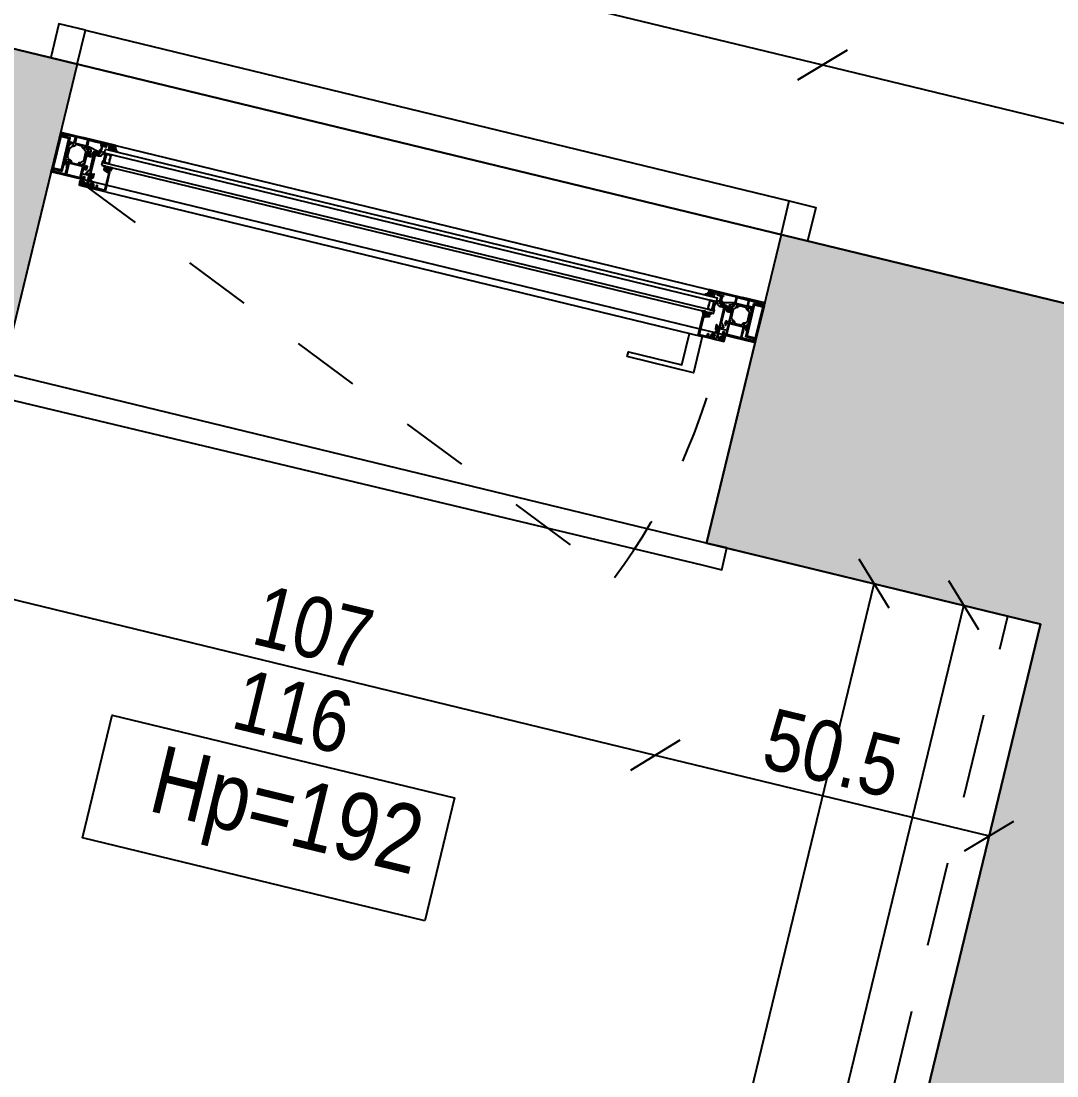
# Model space of a CAD drawing. Header units: metres. Extents: x 493 to 630, y -132 to -15.
# Drawn here: x 550.41 to 551.94, y -25.917 to -24.36 of the extents above; entities that cross this region are included whole.
import ezdxf

# ---------------------------------------------------------------- set-up
doc = ezdxf.new("R2010")
doc.units = ezdxf.units.M
doc.header["$MEASUREMENT"] = 0
doc.header["$PDMODE"] = 3
doc.linetypes.add('HIDDEN', pattern=[0.375, 0.25, -0.125])
doc.linetypes.add('HIDDEN2', pattern=[0.1875, 0.125, -0.0625])
for name, color, linetype in [('a_caramida', 2, 'Continuous'), ('a_cote_50', 9, 'Continuous'), ('a_gipscarton', 41, 'Continuous'), ('a_grinzi', 253, 'HIDDEN'), ('a_pereti_hasuri', 253, 'Continuous'), ('a_punctat', 40, 'HIDDEN2'), ('a_sticla', 4, 'Continuous'), ('a_tamplarie_ferestre', 6, 'Continuous'), ('a_text', 7, 'Continuous'), ('a_vederi', 74, 'Continuous'), ('a_vederi subtiri', 124, 'Continuous')]:
    doc.layers.add(name, color=color, linetype=linetype)
doc.layers.add('a_suprafete', color=7, linetype='Continuous', plot=False)
doc.styles.get("Standard").update_dxf_attribs({"font": 'ARIALN.TTF'})
doc.dimstyles.new('50 cote', dxfattribs={"dimtxt": 0.09, "dimasz": 0.06, "dimexe": 0, "dimexo": 0, "dimgap": 0.018, "dimtad": 1, "dimdec": 1, "dimlfac": 100, "dimrnd": 0.5, "dimdsep": 46, "dimtxsty": 'Standard', "dimblk": 'OBLIQUE', "dimcen": 0.00045, "dimclrd": 256, "dimclrt": 4, "dimadec": 1, "dimazin": 0, "dimtfac": 1, "dimtdec": 1, "dimtix": 1, "dimtofl": 0, "dimtmove": 0, "dimatfit": 3, "dimldrblk": 'OBLIQUE', "dimfxl": 0, "dimtolj": 1, "dimtzin": 0, "dimarcsym": 0})

# ---------------------------------------------------------------- blocks, each defined once
blk = doc.blocks.new('_Oblique')
at = {"color": 0, "linetype": 'ByBlock', "lineweight": -2}
blk.add_line((-0.5, -0.5), (0.5, 0.5), dxfattribs=at)
blk = doc.blocks.new('*D659')
at = {"layer": 'a_cote_50', "lineweight": -2, "ltscale": 0.3}
blk.add_line((550.5184, -30.5193), (551.802, -25.2226), dxfattribs=at)
at = {"layer": 'Defpoints', "color": 0, "ltscale": 0.3}
for p in [(551.4093, -25.1274), (551.802, -25.2226), (550.1256, -30.4241)]:
    blk.add_point(p, dxfattribs=at)
at = {"layer": 'a_cote_50', "lineweight": -2, "ltscale": 0.3, "xscale": 0.06, "yscale": 0.06, "zscale": 0.06}
for p, rotation in [((551.802, -25.2226), 76.37706990622947), ((550.5184, -30.5193), 256.3770699062295)]:
    blk.add_blockref('_Oblique', p, dxfattribs=dict(at, rotation=rotation))
at = {"layer": 'a_cote_50', "color": 4, "ltscale": 0.3, "insert": (551.0982, -27.8559), "char_height": 0.09, "attachment_point": 5, "rotation": 76.3771}
blk.add_mtext('\\A1;545', dxfattribs=at)
blk = doc.blocks.new('*D660')
at = {"layer": 'a_cote_50', "lineweight": -2, "ltscale": 0.3}
blk.add_line((549.7405, -33.1501), (551.6695, -25.1905), dxfattribs=at)
at = {"layer": 'Defpoints', "color": 0, "ltscale": 0.3}
for p in [(548.8102, -24.4975), (551.6695, -25.1905), (546.8812, -32.4571)]:
    blk.add_point(p, dxfattribs=at)
at = {"layer": 'a_cote_50', "lineweight": -2, "ltscale": 0.3, "xscale": 0.06, "yscale": 0.06, "zscale": 0.06}
for p, rotation in [((551.6695, -25.1905), 76.37706990623376), ((549.7405, -33.1501), 256.3770699062338)]:
    blk.add_blockref('_Oblique', p, dxfattribs=dict(at, rotation=rotation))
at = {"layer": 'a_cote_50', "color": 4, "ltscale": 0.3, "insert": (550.6429, -29.1552), "char_height": 0.09, "attachment_point": 5, "rotation": 76.3771}
blk.add_mtext('\\A1;819', dxfattribs=at)
blk = doc.blocks.new('*D899')
at = {"layer": 'a_cote_50', "lineweight": -2, "ltscale": 0.3}
blk.add_line((551.3767, -30.9036), (552.7113, -25.3968), dxfattribs=at)
at = {"layer": 'Defpoints', "color": 0, "ltscale": 0.3}
for p in [(552.513, -25.3487), (552.7113, -25.3968), (551.1784, -30.8556)]:
    blk.add_point(p, dxfattribs=at)
at = {"layer": 'a_cote_50', "lineweight": -2, "ltscale": 0.3, "xscale": 0.06, "yscale": 0.06, "zscale": 0.06}
for p, rotation in [((552.7113, -25.3968), 76.377069906231), ((551.3767, -30.9036), 256.377069906231)]:
    blk.add_blockref('_Oblique', p, dxfattribs=dict(at, rotation=rotation))
at = {"layer": 'a_cote_50', "color": 4, "ltscale": 0.3, "insert": (551.9819, -28.1351), "char_height": 0.09, "attachment_point": 5, "rotation": 76.3771}
blk.add_mtext('\\A1;566.5', dxfattribs=at)
blk = doc.blocks.new('*D937')
at = {"layer": 'a_cote_50', "lineweight": -2, "ltscale": 0.3}
blk.add_line((550.3064, -25.1915), (551.3463, -25.4435), dxfattribs=at)
at = {"layer": 'Defpoints', "color": 0, "ltscale": 0.3}
for p in [(550.3823, -24.8785), (551.4222, -25.1305), (551.3463, -25.4435)]:
    blk.add_point(p, dxfattribs=at)
at = {"layer": 'a_cote_50', "lineweight": -2, "ltscale": 0.3, "xscale": 0.06, "yscale": 0.06, "zscale": 0.06}
for p, rotation in [((550.3064, -25.1915), 166.3772147156009), ((551.3463, -25.4435), 346.377214715601)]:
    blk.add_blockref('_Oblique', p, dxfattribs=dict(at, rotation=rotation))
at = {"layer": 'a_cote_50', "color": 4, "ltscale": 0.3, "char_height": 0.09, "attachment_point": 5, "rotation": 346.3772}
for s, insert in [('\\A1;107', (550.8414, -25.2554)), ('\\A1;116', (550.8113, -25.3797))]:
    blk.add_mtext(s, dxfattribs=dict(at, insert=insert))
blk = doc.blocks.new('*D938')
at = {"layer": 'a_cote_50', "lineweight": -2, "ltscale": 0.3}
blk.add_line((551.3463, -25.4435), (551.8395, -25.563), dxfattribs=at)
at = {"layer": 'Defpoints', "color": 0, "ltscale": 0.3}
for p in [(551.4222, -25.1305), (551.9154, -25.2501), (551.8395, -25.563)]:
    blk.add_point(p, dxfattribs=at)
at = {"layer": 'a_cote_50', "lineweight": -2, "ltscale": 0.3, "xscale": 0.06, "yscale": 0.06, "zscale": 0.06}
for p, rotation in [((551.3463, -25.4435), 166.3772147156009), ((551.8395, -25.563), 346.377214715601)]:
    blk.add_blockref('_Oblique', p, dxfattribs=dict(at, rotation=rotation))
at = {"layer": 'a_cote_50', "color": 4, "ltscale": 0.3, "insert": (551.608, -25.4411), "char_height": 0.09, "attachment_point": 5, "rotation": 346.3772}
blk.add_mtext('\\A1;50.5', dxfattribs=at)
blk = doc.blocks.new('nod mobil')
at = {"layer": 'a_tamplarie_ferestre'}
for p, q in [((-0.0193, 0.0683), (-0.0693, 0.0683)), ((-0.0458, 0.0495), (-0.0409, 0.0495)), ((-0.0458, 0.0475), (-0.0409, 0.0475)), ((-0.0513, 0.0175), (-0.0473, 0.0175))]:
    blk.add_line(p, q, dxfattribs=at)
at = {"layer": 'a_tamplarie_ferestre', "extrusion": (9.86076e-32, 1.5e-15, -1)}
for points in [[(0.103, 0.0683), (0.103, 0.0668)], [(0.103, 0.0683), (0.0693, 0.0683)], [(0.1025, 0.0663), (0.1015, 0.0663)], [(0.101, 0.0658), (0.101, 0.0648)], [(0.1005, 0.0643), (0.0995, 0.0643)], [(0.099, 0.0648), (0.099, 0.0655)], [(0.0983, 0.066), (0.0937, 0.0643)], [(0.0933, 0.0655), (0.0963, 0.0666)], [(0.093, 0.0648), (0.093, 0.0651)]]:
    blk.add_lwpolyline(points, dxfattribs=at)
at = {"layer": 'a_tamplarie_ferestre'}
for points in [[(-0.0876, 0.013), (-0.0876, 0.0637), (-0.103, 0.0637), (-0.103, 0.013)], [(-0.0891, 0.0145), (-0.0891, 0.062), (-0.1015, 0.062), (-0.1015, 0.0145)]]:
    blk.add_lwpolyline(points, close=True, dxfattribs=at)
at = {"layer": 'a_tamplarie_ferestre', "extrusion": (2e-16, -2.00063e-16, -1)}
for points in [[(0.081, 0.0665), (0.0963, 0.0666)], [(0.08, 0.0583), (0.08, 0.0655)], [(0.0786, 0.0662), (0.0786, 0.058)], [(0.0619, 0.0667), (0.0781, 0.0667)], [(0.0614, 0.058), (0.0614, 0.0662)], [(0.06, 0.0654), (0.06, 0.0582)], [(0.0868, 0.0558), (0.0868, 0.0573)], [(0.0868, 0.0529), (0.0868, 0.0548)], [(0.0868, 0.0521), (0.0868, 0.032)], [(0.0866, 0.0551), (0.0866, 0.0556)], [(0.0855, 0.0526), (0.0865, 0.0526)], [(0.0863, 0.0578), (0.0805, 0.0578)], [(0.0855, 0.0526), (0.0863, 0.0526)], [(0.0852, 0.0557), (0.0852, 0.0529)], [(0.0852, 0.0553), (0.0852, 0.0529)], [(0.0808, 0.0558), (0.0851, 0.0558)], [(0.0812, 0.0558), (0.0847, 0.0558)], [(0.0846, 0.0354), (0.0846, 0.0487)], [(0.0841, 0.0496), (0.0832, 0.0501)], [(0.0826, 0.0507), (0.0805, 0.0543)], [(0.0817, 0.0522), (0.0803, 0.0546), (0.0803, 0.0553)], [(0.0781, 0.0575), (0.0619, 0.0575)], [(0.068, 0.0558), (0.0768, 0.0558)], [(0.0645, 0.0553), (0.0645, 0.0546), (0.0631, 0.0522)], [(0.0622, 0.0507), (0.0643, 0.0543)], [(0.0597, 0.0558), (0.064, 0.0558)], [(0.0636, 0.0558), (0.0601, 0.0558)], [(0.0607, 0.0496), (0.0616, 0.0501)], [(0.0602, 0.0354), (0.0602, 0.0487)], [(0.0596, 0.0529), (0.0596, 0.0557)], [(0.0596, 0.0553), (0.0596, 0.0529)], [(0.0595, 0.0577), (0.0585, 0.0577)], [(0.0583, 0.0526), (0.0593, 0.0526)], [(0.0593, 0.0526), (0.0585, 0.0526)], [(0.0582, 0.0556), (0.0582, 0.0551)], [(0.058, 0.0572), (0.058, 0.0558)], [(0.058, 0.0548), (0.058, 0.0529)], [(0.058, 0.0521), (0.058, 0.0511), (0.0537, 0.0511)], [(0.058, 0.0486), (0.058, 0.0456)], [(0.0539, 0.0488), (0.0547, 0.0486), (0.0547, 0.0496), (0.057, 0.0496)], [(0.0532, 0.0506), (0.0532, 0.0498)], [(0.0868, 0.0293), (0.0868, 0.0312)], [(0.0865, 0.0315), (0.0855, 0.0315)], [(0.0863, 0.0315), (0.0855, 0.0315)], [(0.0852, 0.0312), (0.0852, 0.0284)], [(0.0852, 0.0312), (0.0852, 0.0288)], [(0.0832, 0.0341), (0.0841, 0.0346)], [(0.0805, 0.0299), (0.0826, 0.0335)], [(0.0803, 0.0288), (0.0803, 0.0295), (0.0817, 0.0319)], [(0.0631, 0.0319), (0.0645, 0.0295), (0.0645, 0.0288)], [(0.0643, 0.0299), (0.0622, 0.0335)], [(0.0633, 0.0321), (0.0632, 0.0321)], [(0.0616, 0.0341), (0.0607, 0.0346)], [(0.0596, 0.0284), (0.0596, 0.0312)], [(0.0596, 0.0312), (0.0596, 0.0288)], [(0.0593, 0.0315), (0.0583, 0.0315)], [(0.0585, 0.0315), (0.0593, 0.0315)], [(0.0537, 0.0431), (0.058, 0.0431), (0.058, 0.032)], [(0.058, 0.0312), (0.058, 0.0293)], [(0.057, 0.0446), (0.0547, 0.0446), (0.0547, 0.0456), (0.0539, 0.0454)], [(0.0532, 0.0445), (0.0532, 0.0436)], [(0.0868, 0.0238), (0.0868, 0.0283)], [(0.0866, 0.0286), (0.0866, 0.0291)], [(0.0853, 0.0253), (0.0853, 0.0228), (0.0858, 0.0228)], [(0.0851, 0.0283), (0.0808, 0.0283)], [(0.0847, 0.0283), (0.0812, 0.0283)], [(0.083, 0.0263), (0.0843, 0.0263)], [(0.082, 0.0183), (0.082, 0.0253)], [(0.082, 0.011), (0.082, 0.0173)], [(0.0805, 0.0261), (0.0805, 0.0104)], [(0.06, 0.0266), (0.08, 0.0266)], [(0.0768, 0.0283), (0.068, 0.0283)], [(0.064, 0.0283), (0.0597, 0.0283)], [(0.0601, 0.0283), (0.0636, 0.0283)], [(0.0595, 0.0104), (0.0595, 0.0261)], [(0.0582, 0.0291), (0.0582, 0.0286)], [(0.058, 0.0253), (0.058, 0.0183)], [(0.058, 0.0173), (0.058, 0.0113)], [(0.0577, 0.028), (0.0547, 0.028), (0.0547, 0.0288), (0.0537, 0.0288)], [(0.0557, 0.0263), (0.057, 0.0263)], [(0.0542, 0.0228), (0.0547, 0.0228), (0.0547, 0.0253)], [(0.0532, 0.0283), (0.0532, 0.0238)], [(0.103, 0.0083), (0.103, 0.0117), (0.1019, 0.0128), (0.1013, 0.0128), (0.1013, 0.011)], [(0.0547, 0.0113), (0.0547, 0.0128), (0.0541, 0.0128), (0.053, 0.0117), (0.053, 0.0083), (0.103, 0.0083)], [(0.1003, 0.01), (0.083, 0.01)], [(0.08, 0.0099), (0.06, 0.0099)], [(0.0582, 0.0037), (0.0576, 0.007)], [(0.0558, 0.0031), (0.0577, 0.0031)], [(0.0571, 0.0056), (0.0573, 0.0044)], [(0.0571, 0.0042), (0.0557, 0.0042)], [(0.057, 0.0103), (0.0557, 0.0103)], [(0.0529, 0.0042), (0.057, 0.0057)], [(0.0568, 0.0065), (0.0517, 0.0048)], [(0.0558, 0.0004), (0.0567, 0.0012)], [(0.0566, 0.0015), (0.0558, 0.0017)], [(0.0557, 0.0019), (0.0557, 0.003)], [(0.0552, 0.0037), (0.0552, 0.0032)], [(0.0552, 0.002), (0.0552, 0.0012)], [(0.0527, 0.0002), (0.0552, 0.0002)], [(0.0551, 0.0031), (0.0529, 0.0031)], [(0.055, 0.001), (0.053, 0.001)], [(0.0532, 0.0024), (0.0548, 0.0024)], [(0.0528, 0.0032), (0.0528, 0.004)], [(0.0528, 0.0012), (0.0528, 0.002)], [(0.0523, 0.003), (0.0523, 0.0019)], [(0.0513, 0.0031), (0.0521, 0.0031)], [(0.0521, 0.0017), (0.0513, 0.0016)], [(0.0513, 0.0012), (0.052, 0.0005)], [(0.051, 0.0038), (0.051, 0.0034)]]:
    blk.add_lwpolyline(points, dxfattribs=at)
at = {"layer": 'a_tamplarie_ferestre', "extrusion": (2e-16, -4.00063e-16, -1)}
for points in [[(0.0588, 0.0667), (0.0495, 0.0667)], [(0.0495, 0.0667), (0.0408, 0.0667), (0.0279, 0.0667)], [(0.0412, 0.0637), (0.0412, 0.0633)], [(0.0338, 0.0642), (0.0407, 0.0642)], [(0.0407, 0.0628), (0.0399, 0.0628)], [(0.0377, 0.0628), (0.0334, 0.0628)], [(0.0333, 0.0667), (0.0333, 0.0647)], [(0.0319, 0.0643), (0.0319, 0.0667)], [(0.0289, 0.064), (0.0289, 0.0638)], [(0.0279, 0.0645), (0.0284, 0.0645)], [(0.0284, 0.0633), (0.0256, 0.0633)], [(0.0274, 0.0662), (0.0274, 0.065)], [(0.0251, 0.0638), (0.0251, 0.0643), (0.0261, 0.0643), (0.0261, 0.066)], [(0.0251, 0.067), (0.0211, 0.067)], [(0.0201, 0.066), (0.0201, 0.0643), (0.0211, 0.0643), (0.0211, 0.0638)], [(0.0206, 0.0633), (0.0193, 0.0633)], [(0.0188, 0.0638), (0.0188, 0.0678)], [(0.0575, 0.0551), (0.0575, 0.0566)], [(0.0572, 0.0478), (0.0556, 0.0492)], [(0.0537, 0.0537), (0.0571, 0.0546)], [(0.0568, 0.0571), (0.043, 0.054)], [(0.0558, 0.0479), (0.0564, 0.0473)], [(0.0564, 0.0468), (0.0558, 0.0462)], [(0.0533, 0.0478), (0.0554, 0.048)], [(0.0551, 0.0491), (0.0549, 0.0484), (0.053, 0.0484)], [(0.0525, 0.0491), (0.053, 0.0504), (0.053, 0.0527)], [(0.0495, 0.0507), (0.0499, 0.0479)], [(0.0484, 0.0507), (0.0449, 0.0516), (0.0432, 0.052)], [(0.0458, 0.0495), (0.0483, 0.0495)], [(0.0483, 0.0475), (0.048, 0.0475)], [(0.048, 0.0247), (0.048, 0.0475)], [(0.043, 0.0504), (0.0462, 0.0496)], [(0.0458, 0.0495), (0.0458, 0.0213)], [(0.0419, 0.053), (0.0419, 0.0519)], [(0.0412, 0.0559), (0.0412, 0.0552)], [(0.0399, 0.0564), (0.0407, 0.0564)], [(0.0407, 0.0547), (0.0404, 0.0547)], [(0.0404, 0.0537), (0.0404, 0.0518)], [(0.0404, 0.051), (0.0404, 0.05)], [(0.0402, 0.0544), (0.0402, 0.054)], [(0.0401, 0.0515), (0.0391, 0.0515)], [(0.0394, 0.0623), (0.0394, 0.0569)], [(0.0388, 0.0518), (0.0388, 0.0546)], [(0.0387, 0.0547), (0.0344, 0.0547)], [(0.0382, 0.0547), (0.0382, 0.0623)], [(0.0376, 0.0485), (0.0366, 0.049)], [(0.0363, 0.0494), (0.0341, 0.0532)], [(0.0339, 0.0542), (0.0339, 0.0535), (0.0352, 0.0511)], [(0.0556, 0.0449), (0.0572, 0.0463)], [(0.0554, 0.046), (0.0533, 0.0462)], [(0.053, 0.0456), (0.0549, 0.0456), (0.0551, 0.045)], [(0.053, 0.043), (0.053, 0.0444), (0.0526, 0.0448)], [(0.0521, 0.043), (0.053, 0.043)], [(0.0502, 0.0463), (0.0506, 0.0443)], [(0.0473, 0.0158), (0.058, 0.0158)], [(0.051, 0.0211), (0.0523, 0.0187), (0.0523, 0.018)], [(0.0521, 0.0191), (0.05, 0.0228)], [(0.0521, 0.019), (0.05, 0.0227)], [(0.0495, 0.0232), (0.0486, 0.0238)], [(0.0494, 0.0234), (0.0485, 0.0239)], [(0.0473, 0.0207), (0.0473, 0.0207)], [(0.0473, 0.0008), (0.0473, 0.0205)], [(0.0471, 0.0208), (0.0461, 0.0208)], [(0.0463, 0.0208), (0.0471, 0.0208)], [(0.0458, 0.0205), (0.0458, 0.0186)], [(0.0458, 0.0156), (0.0458, 0.0086)], [(0.0453, 0.0181), (0.043, 0.0181)], [(0.0435, 0.0166), (0.0448, 0.0166)], [(0.0425, 0.0186), (0.0425, 0.0196)], [(0.042, 0.0131), (0.0425, 0.0131), (0.0425, 0.0156)], [(0.042, 0.0201), (0.0415, 0.0201)], [(0.041, 0.0196), (0.041, 0.0141)], [(0.058, -0.0002), (0.058, 0.0028), (0.056, 0.0028)], [(0.0425, 0.0011), (0.0425, 0.0031), (0.0419, 0.0031), (0.0408, 0.002), (0.0408, -0.0014), (0.0574, -0.0014)], [(0.0555, 0.0023), (0.0555, 0.0018), (0.0565, 0.0018), (0.0565, 0.0008)], [(0.0505, 0.0008), (0.0505, 0.0018), (0.0515, 0.0018), (0.0515, 0.0023)], [(0.051, 0.0028), (0.0482, 0.0028)], [(0.049, 0.0013), (0.049, 0.0008)], [(0.0482, 0.0018), (0.0485, 0.0018)], [(0.0458, 0.0076), (0.0458, 0.0011)], [(0.0448, 0.0001), (0.0435, 0.0001)], [(0.0555, -0.0002), (0.0515, -0.0002)]]:
    blk.add_lwpolyline(points, dxfattribs=at)
at = {"layer": 'a_tamplarie_ferestre', "extrusion": (2e-16, -3.00063e-16, -1)}
for points in [[(0.0273, 0.0597), (0.0279, 0.0607), (0.0279, 0.0627)], [(0.0276, 0.063), (0.0255, 0.063)], [(0.0252, 0.0651), (0.0241, 0.0662)], [(0.0245, 0.063), (0.0245, 0.0643)], [(0.0238, 0.0663), (0.0221, 0.0663)], [(0.0237, 0.0646), (0.0237, 0.0627)], [(0.0226, 0.0651), (0.0232, 0.0651)], [(0.0221, 0.0627), (0.0221, 0.0646)], [(0.0218, 0.0662), (0.0207, 0.0651)], [(0.0213, 0.0643), (0.0213, 0.063)], [(0.0203, 0.063), (0.0184, 0.063), (0.0184, 0.0639)], [(0.018, 0.0635), (0.018, 0.0625)], [(0.0263, 0.0604), (0.0266, 0.0598)], [(0.0253, 0.0598), (0.0256, 0.0604)], [(0.0243, 0.0604), (0.0246, 0.0598)], [(0.0233, 0.0598), (0.0236, 0.0604)], [(0.0232, 0.0622), (0.0226, 0.0622)], [(0.0223, 0.0604), (0.0226, 0.0598)], [(0.0213, 0.0598), (0.0216, 0.0604)], [(0.0205, 0.0606), (0.0205, 0.0599)], [(0.0191, 0.0603), (0.0197, 0.0609)], [(0.0149, 0.0595), (0.0173, 0.0595)], [(0.016, 0.0605), (0.0149, 0.0604)]]:
    blk.add_lwpolyline(points, dxfattribs=at)
at = {"layer": 'a_tamplarie_ferestre'}
for points in [[(-0.0271, 0.0338), (-0.025, 0.0322)], [(-0.025, 0.0322), (-0.0271, 0.0338)], [(-0.0244, 0.032), (-0.0203, 0.032)], [(-0.0203, 0.032), (-0.0244, 0.032)], [(-0.0193, 0.0356), (-0.0173, 0.0356)], [(-0.0178, 0.0312), (-0.0182, 0.0293)], [(-0.0173, 0.0351), (-0.0172, 0.0356)], [(-0.0172, 0.0356), (-0.0173, 0.0351)], [(-0.0235, 0.0295), (-0.0238, 0.0295)], [(-0.0229, 0.0307), (-0.0232, 0.0297)], [(-0.0204, 0.0309), (-0.0226, 0.0309)], [(-0.0202, 0.0297), (-0.0201, 0.0306)], [(-0.0186, 0.0291), (-0.02, 0.0294)]]:
    blk.add_lwpolyline(points, dxfattribs=at)
at = {"layer": 'a_tamplarie_ferestre', "extrusion": (4e-16, -6.00063e-16, -1)}
for points in [[(0.0285, 0.0301), (0.0285, 0.0298)], [(0.0282, 0.0293), (0.0222, 0.0272)], [(0.0232, 0.0289), (0.0278, 0.0306)], [(0.0225, 0.0301), (0.0225, 0.0294)], [(0.021, 0.0306), (0.022, 0.0306)], [(0.022, 0.0271), (0.0205, 0.0271)], [(0.0205, 0.0291), (0.0205, 0.0301)], [(0.019, 0.0286), (0.02, 0.0286)], [(0.02, 0.0266), (0.02, 0.0017)], [(0.0185, -0.0009), (0.0185, 0.0281)], [(0.0445, 0.012), (0.0445, 0.0087)], [(0.0443, 0.0087), (0.044, 0.0091)], [(0.0441, 0.0139), (0.0441, 0.0127)], [(0.0437, 0.0091), (0.0407, 0.0061)], [(0.0436, 0.0117), (0.0436, 0.0139)], [(0.0374, 0.0046), (0.043, 0.0103)], [(0.0427, 0.0047), (0.0427, 0.0037)], [(0.0426, 0.0036), (0.0397, 0.0039)], [(0.041, 0.0053), (0.0422, 0.0052)], [(0.0387, 0.0026), (0.0394, 0)], [(0.0375, 0.0013), (0.037, 0.0032)], [(0.0335, 0.0006), (0.037, 0.0006)], [(0.0332, 0.0042), (0.0336, 0.0035), (0.033, 0.0035), (0.033, 0.0011)], [(0.0317, 0.0011), (0.0317, 0.0039)], [(0.0216, 0.0002), (0.0312, 0.0006)], [(0.0399, -0.0004), (0.04, -0.0004), (0.04, -0.0014), (0.019, -0.0014)]]:
    blk.add_lwpolyline(points, dxfattribs=at)
at = {"layer": 'a_tamplarie_ferestre'}
for centre, radius, start, end in [((-0.1025, 0.0668), 0.0005, 180.0009, 269.9988), ((-0.1005, 0.0648), 0.0005, 180.0005, 269.9993), ((-0.0995, 0.0648), 0.0005, 270.0009, 359.9991), ((-0.0935, 0.0648), 0.0005, 249.9886, 0), ((-0.0935, 0.0651), 0.0005, 0, 69.9897), ((-0.081, 0.0655), 0.001, 0.0011, 89.9989), ((-0.0781, 0.0662), 0.0005, 90, 180), ((-0.0619, 0.0662), 0.0005, 0, 90), ((-0.0584, 0.0652), 0.00159, 103.7918, 171.7779), ((-0.0407, 0.0637), 0.0005, 90, 180), ((-0.0407, 0.0633), 0.0005, 180, 270), ((-0.0334, 0.0643), 0.0015, 270, 360), ((-0.0284, 0.064), 0.0005, 90, 180), ((-0.0284, 0.0638), 0.0005, 180, 270), ((-0.0256, 0.0638), 0.0005, 270, 0), ((-0.025, 0.063), 0.0005, 180.0566, 359.9434), ((-0.0248, 0.0643), 0.0003, 0, 99.738), ((-0.0232, 0.0646), 0.0005, 90.0196, 179.9804), ((-0.0232, 0.0627), 0.0005, 179.9997, 270.0003), ((-0.0226, 0.0646), 0.0005, 0.0205, 89.9795), ((-0.0226, 0.0627), 0.0005, 270.0163, 359.9837), ((-0.021, 0.0643), 0.0003, 80.2604, 180), ((-0.0208, 0.063), 0.0005, 180.0566, 359.9434), ((-0.0206, 0.0638), 0.0005, 180, 270), ((-0.0193, 0.0678), 0.0005, 0, 90), ((-0.0193, 0.0638), 0.0005, 270, 0), ((-0.0157, 0.0627), 0.00225, 184.5989, 263.2783), ((-0.0869, 0.0556), 0.000279, 358.8354, 73.5801), ((-0.0869, 0.0551), 0.000279, 286.4246, 1.1629), ((-0.0863, 0.0521), 0.0005, 89.9997, 180.0003), ((-0.0851, 0.0557), 0.00012, 90, 180), ((-0.0847, 0.0553), 0.0005, 89.9997, 180.0003), ((-0.0839, 0.0514), 0.0015, 297.9943, 330), ((-0.0813, 0.0548), 0.001, 327.273, 81.8184), ((-0.0808, 0.0553), 0.0005, 0, 90), ((-0.0805, 0.0583), 0.0005, 269.9996, 0.0004), ((-0.0781, 0.058), 0.0005, 180, 270), ((-0.0768, 0.0553), 0.0005, 90, 162.253), ((-0.068, 0.0553), 0.0005, 17.747, 90), ((-0.064, 0.0553), 0.0005, 90, 180), ((-0.0619, 0.058), 0.0005, 270, 0), ((-0.0612, 0.0487), 0.001, 0.0025, 60.6961), ((-0.0595, 0.0582), 0.0005, 180, 270), ((-0.0597, 0.0557), 0.00012, 0, 90), ((-0.0593, 0.0529), 0.0003, 180.0025, 270.0025), ((-0.0579, 0.0556), 0.000279, 106.4199, 181.1646), ((-0.0579, 0.0551), 0.000279, 178.8371, 253.5754), ((-0.057, 0.0486), 0.001, 89.9981, 180.0015), ((-0.0562, 0.047), 0.000348, 134.7272, 225.2728), ((-0.0555, 0.0475), 0.0005, 84.8936, 135.0494), ((-0.054, 0.0527), 0.001, 0.0008, 74.9983), ((-0.0533, 0.047), 0.0008, 270, 90), ((-0.053, 0.0489), 0.0005, 269.9991, 22.5011), ((-0.0495, 0.047), 0.000971, 114.0059, 225.9941), ((-0.0485, 0.0505), 0.001, 75.0011, 169.9977), ((-0.0483, 0.0485), 0.001, 90, 270), ((-0.0432, 0.0524), 0.000372, 278.7538, 96.3352), ((-0.0407, 0.0559), 0.0005, 90.0131, 179.9869), ((-0.0407, 0.0552), 0.0005, 180, 270), ((-0.0405, 0.052), 0.00452, 264.999, 309.1968), ((-0.0401, 0.0518), 0.0003, 180, 270), ((-0.0399, 0.051), 0.0005, 90, 180.0027), ((-0.0391, 0.0518), 0.0003, 270, 0), ((-0.0371, 0.0499), 0.001, 298.2866, 330.0001), ((-0.0349, 0.0537), 0.001, 330.0001, 90), ((-0.0259, 0.0603), 0.0004, 20.9654, 159.0346), ((-0.0239, 0.0603), 0.0004, 20.9654, 159.0346), ((-0.0219, 0.0603), 0.0004, 20.9654, 159.0346), ((-0.02, 0.0606), 0.0005, 42.0379, 179.9422), ((-0.0863, 0.032), 0.0005, 179.9997, 270.0003), ((-0.0839, 0.0328), 0.0015, 30, 62.0057), ((-0.0612, 0.0354), 0.001, 299.3088, 0.0025), ((-0.0593, 0.0312), 0.0003, 90.0025, 180.0025), ((-0.057, 0.0456), 0.001, 180.0067, 269.9937), ((-0.0555, 0.0465), 0.0005, 224.9506, 275.1059), ((-0.053, 0.0451), 0.0005, 314.9997, 90.0007), ((-0.0307, 0.0289), 0.0061, 53.6968, 86.6025), ((-0.0372, 0.0196), 0.0163, 43.5511, 63.2606), ((-0.0244, 0.033), 0.001, 232.9845, 270), ((-0.0237, 0.0332), 0.000476, 218.5685, 342.0839), ((-0.0203, 0.033), 0.001, 270, 338.6035), ((-0.0159, 0.0307), 0.004, 117.7203, 150.6713), ((-0.0183, 0.0351), 0.001, 297.7203, 357.275), ((-0.0128, 0.0301), 0.00508, 136.4413, 167.1481), ((-0.0869, 0.0291), 0.000279, 358.8371, 73.5754), ((-0.0869, 0.0286), 0.000279, 286.4199, 1.1646), ((-0.0843, 0.0253), 0.001, 90.0012, 179.9989), ((-0.0847, 0.0288), 0.000505, 180.567, 270.5676), ((-0.0851, 0.0284), 0.00012, 180, 270.0001), ((-0.083, 0.0253), 0.001, 359.9982, 90.0018), ((-0.0825, 0.0178), 0.000725, 316.3959, 43.6041), ((-0.0813, 0.0293), 0.001, 278.1816, 32.727), ((-0.0808, 0.0288), 0.0005, 269.9985, 0.0006), ((-0.08, 0.0261), 0.0005, 90.0003, 179.9997), ((-0.0768, 0.0288), 0.0005, 196.9544, 270), ((-0.068, 0.0288), 0.0005, 270, 342.7104), ((-0.064, 0.0288), 0.0005, 179.9994, 270.0015), ((-0.06, 0.0261), 0.0005, 0.0003, 89.9997), ((-0.0597, 0.0284), 0.00012, 269.9999, 0), ((-0.0579, 0.0291), 0.000279, 106.4246, 181.1629), ((-0.0579, 0.0286), 0.000279, 178.8354, 253.5801), ((-0.0575, 0.0178), 0.000725, 136.3884, 223.6116), ((-0.0577, 0.0283), 0.0003, 180.0256, 269.9709), ((-0.057, 0.0253), 0.001, 90.0034, 179.9966), ((-0.0557, 0.0253), 0.001, 0.005, 89.995), ((-0.049, 0.0247), 0.001, 299.3064, 0), ((-0.0453, 0.0186), 0.0005, 180.0108, 269.9892), ((-0.0448, 0.0156), 0.001, 90.011, 179.9907), ((-0.0435, 0.0156), 0.001, 0.0097, 89.9903), ((-0.043, 0.0186), 0.0005, 270.004, 359.9956), ((-0.028, 0.0301), 0.0005, 69.9886, 180), ((-0.028, 0.0298), 0.0005, 180, 249.9897), ((-0.0226, 0.0306), 0.0003, 90, 160.0002), ((-0.022, 0.0301), 0.0005, 90.0009, 179.9991), ((-0.022, 0.0276), 0.0005, 249.9897, 270), ((-0.021, 0.0301), 0.0005, 0.0005, 89.9993), ((-0.0204, 0.0306), 0.0003, 352.7923, 90), ((-0.019, 0.0281), 0.0005, 0.0009, 89.9988), ((-0.1003, 0.011), 0.001, 180.0032, 269.9967), ((-0.083, 0.011), 0.001, 270.0003, 359.9997), ((-0.08, 0.0104), 0.0005, 180.0003, 269.9997), ((-0.06, 0.0104), 0.0005, 270.0003, 359.9997), ((-0.057, 0.0113), 0.001, 180.0027, 269.9969), ((-0.0571, 0.0044), 0.0002, 178.1351, 270.001), ((-0.057, 0.0056), 0.0001, 69.6878, 169.6777), ((-0.0562, 0.0066), 0.000686, 53.8588, 179.5157), ((-0.0567, 0.0066), 0.00015, 172.504, 250.9838), ((-0.0555, 0.0008), 0.001, 179.9939, 270.0061), ((-0.0558, 0.003), 0.00015, 359.9961, 90.0039), ((-0.0559, 0.0019), 0.0002, 285.0029, 359.9972), ((-0.0557, 0.0113), 0.001, 270.005, 359.9946), ((-0.0551, 0.0032), 0.0001, 179.9919, 270.0087), ((-0.0548, 0.002), 0.0004, 89.9996, 180.001), ((-0.055, 0.0012), 0.0002, 179.9998, 270.0002), ((-0.0532, 0.002), 0.0004, 0.0013, 89.998), ((-0.053, 0.0012), 0.0002, 269.9987, 0.0005), ((-0.053, 0.004), 0.0002, 0.0024, 74.3114), ((-0.0529, 0.0032), 0.0001, 270.0015, 359.9985), ((-0.0521, 0.003), 0.00015, 89.9951, 180.0049), ((-0.0521, 0.0019), 0.0002, 180.0026, 254.9977), ((-0.0515, 0.0008), 0.001, 269.993, 0.0053), ((-0.0485, 0.0013), 0.0005, 90.0143, 179.9857), ((-0.0485, 0.0008), 0.0005, 179.9847, 270.0118), ((-0.0453, 0.0081), 0.000725, 136.3959, 223.6041), ((-0.0448, 0.0011), 0.001, 179.9946, 270.0071), ((-0.0442, 0.012), 0.000319, 120.7538, 181.0363), ((-0.0444, 0.0087), 0.0001, 180, 317.856), ((-0.0438, 0.0139), 0.00025, 356.4446, 183.5554), ((-0.0435, 0.0011), 0.001, 269.991, 0.009), ((-0.0422, 0.0047), 0.0005, 94.9998, 179.9998), ((-0.0426, 0.0037), 0.0001, 180, 275.0534), ((-0.0384, 0.0036), 0.0015, 345.0002, 45.0008), ((-0.0325, 0.0038), 0.000809, 8.8194, 154.9031), ((-0.0399, 0.0001), 0.000477, 267.8307, 347.1724), ((-0.019, -0.0009), 0.0005, 270.0003, 359.9998)]:
    blk.add_arc(centre, radius, start, end, dxfattribs=at)
at = {"layer": 'a_tamplarie_ferestre', "extrusion": (9.86076e-32, 1.5e-15, -1)}
for centre, start, end in [((0.1015, 0.0658), 89.9998, 180.0002), ((0.0985, 0.0655), 0.0428, 109.9384)]:
    blk.add_arc(centre, 0.0005, start, end, dxfattribs=at)
at = {"layer": 'a_tamplarie_ferestre', "extrusion": (2e-16, -4.00063e-16, -1)}
for centre, radius, start, end in [((0.0399, 0.0623), 0.0005, 90, 180), ((0.0377, 0.0623), 0.0005, 359.9737, 90.0193), ((0.0338, 0.0647), 0.0005, 180, 270), ((0.0279, 0.0662), 0.0005, 90, 180), ((0.0279, 0.065), 0.0005, 180, 270), ((0.0251, 0.066), 0.001, 0, 90), ((0.0211, 0.066), 0.001, 90, 180), ((0.057, 0.0566), 0.0005, 0.0019, 112.4977), ((0.057, 0.0551), 0.0005, 284.9999, 0), ((0.0565, 0.047), 0.001, 310.9097, 49.0903), ((0.0554, 0.049), 0.0003, 48.3541, 164.9994), ((0.0483, 0.0504), 0.0003, 304.8295, 67.5001), ((0.0467, 0.0526), 0.003, 260.6566, 304.8295), ((0.0481, 0.0614), 0.00989, 240.6425, 270.5846), ((0.0434, 0.0526), 0.0015, 102.5014, 162.4995), ((0.0434, 0.0518), 0.0015, 177.5003, 257.4998), ((0.0409, 0.05), 0.0005, 179.9973, 270), ((0.0404, 0.0544), 0.000279, 106.4199, 181.1646), ((0.0404, 0.054), 0.000279, 178.8371, 253.5754), ((0.0399, 0.0569), 0.0005, 179.9714, 270.0286), ((0.0387, 0.0546), 0.00012, 0, 90), ((0.0344, 0.0542), 0.0005, 90, 180), ((0.0554, 0.0451), 0.0003, 195.0097, 311.6393), ((0.0521, 0.0445), 0.0015, 190.0009, 269.9989), ((0.0513, 0.0185), 0.001, 270, 30), ((0.0511, 0.0212), 0.000138, 115.1578, 210), ((0.0487, 0.0221), 0.0015, 30, 60.6936), ((0.0487, 0.0219), 0.0015, 30, 60.6936), ((0.0463, 0.0213), 0.0005, 180, 270), ((0.0461, 0.0205), 0.0003, 90, 180), ((0.042, 0.0196), 0.0005, 0.0026, 89.9974), ((0.0415, 0.0196), 0.0005, 89.9968, 180.001), ((0.056, 0.0023), 0.0005, 90.0151, 179.9884), ((0.051, 0.0023), 0.0005, 0.0131, 89.9869), ((0.0482, 0.0023), 0.0005, 90, 270), ((0.042, 0.0141), 0.001, 179.9847, 270.0118), ((0.0565, -0.0002), 0.0015, 306.8437, 0.0038)]:
    blk.add_arc(centre, radius, start, end, dxfattribs=at)
at = {"layer": 'a_tamplarie_ferestre', "extrusion": (2e-16, -3.00063e-16, -1)}
for centre, radius, start, end in [((0.0276, 0.0627), 0.000299, 359.7696, 90.2304), ((0.0249, 0.0649), 0.0003, 260.262, 44.8887), ((0.0238, 0.0658), 0.0005, 45.0001, 90), ((0.0221, 0.0658), 0.0005, 90, 134.9999), ((0.0209, 0.0649), 0.0003, 135.1096, 279.7396), ((0.0184, 0.0635), 0.000399, 89.9047, 180.0953), ((0.0269, 0.0599), 0.0004, 200.9654, 326.8252), ((0.0249, 0.0599), 0.0004, 200.9654, 339.0346), ((0.0229, 0.0599), 0.0004, 200.9654, 339.0346), ((0.0209, 0.0599), 0.0004, 180, 339.0346), ((0.0173, 0.0619), 0.0024, 270, 317.3265), ((0.0149, 0.0599), 0.000426, 89.1272, 269.7963)]:
    blk.add_arc(centre, radius, start, end, dxfattribs=at)
at = {"layer": 'a_tamplarie_ferestre', "extrusion": (2e-16, -2.00063e-16, -1)}
for centre, radius, start, end in [((0.0863, 0.0573), 0.0005, 359.9984, 90.0016), ((0.0865, 0.0529), 0.0003, 270, 0), ((0.0855, 0.0529), 0.0003, 180, 270), ((0.0855, 0.0529), 0.0003, 180, 270), ((0.0836, 0.0487), 0.001, 0, 60.0001), ((0.0816, 0.0522), 0.000138, 264.3774, 30), ((0.082, 0.057), 0.005, 197.747, 264.3774), ((0.0628, 0.057), 0.005, 275.6226, 342.253), ((0.0634, 0.0548), 0.001, 327.2705, 81.8159), ((0.0632, 0.0522), 0.000138, 150, 275.6226), ((0.0609, 0.0514), 0.0015, 297.9918, 329.9975), ((0.0601, 0.0553), 0.0005, 89.9972, 179.9978), ((0.0593, 0.0529), 0.0003, 270, 0), ((0.0585, 0.0572), 0.0005, 90, 180), ((0.0585, 0.0521), 0.0005, 89.9975, 179.9975), ((0.0583, 0.0529), 0.0003, 180, 270), ((0.0542, 0.0498), 0.001, 180.0452, 254.9372), ((0.0537, 0.0506), 0.0005, 90.0025, 179.9966), ((0.0865, 0.0312), 0.0003, 0, 90), ((0.0855, 0.0312), 0.0003, 90, 180), ((0.0855, 0.0312), 0.0003, 90, 180), ((0.0836, 0.0354), 0.001, 299.9999, 360), ((0.0816, 0.032), 0.000137, 330.0001, 94.3397), ((0.0819, 0.0273), 0.00488, 94.3397, 163.0456), ((0.0629, 0.0272), 0.00492, 17.2896, 85.2632), ((0.0632, 0.032), 0.000139, 93.3868, 204.0603), ((0.0609, 0.0328), 0.0015, 29.9975, 62.0033), ((0.0593, 0.0312), 0.0003, 0, 90), ((0.0585, 0.032), 0.0005, 179.9975, 269.9975), ((0.0583, 0.0312), 0.0003, 90, 180), ((0.0542, 0.0445), 0.001, 105.0511, 179.9648), ((0.0537, 0.0436), 0.0005, 180.0026, 269.9983), ((0.0858, 0.0238), 0.001, 270.002, 359.998), ((0.0634, 0.0293), 0.001, 278.1791, 32.7245), ((0.0601, 0.0288), 0.0005, 179.9972, 269.9978), ((0.0542, 0.0238), 0.001, 180.005, 269.995), ((0.0537, 0.0283), 0.0005, 89.9965, 180.0026), ((0.0577, 0.0036), 0.0005, 269.9998, 9.9336), ((0.0562, 0.0066), 0.0015, 15.7069, 125.0876), ((0.0566, 0.0013), 0.0002, 310.0023, 74.9985), ((0.0556, 0.0075), 0.0004, 125.088, 305.088), ((0.0552, 0.0012), 0.001, 270, 307.8278), ((0.0557, 0.0037), 0.000498, 89.7452, 180.1926), ((0.0527, 0.0012), 0.001, 226.8814, 270), ((0.052, 0.0038), 0.001, 104.959, 180.0005), ((0.0513, 0.0034), 0.0003, 180.004, 269.9968), ((0.0514, 0.0014), 0.0002, 104.9898, 225.0075)]:
    blk.add_arc(centre, radius, start, end, dxfattribs=at)
at = {"layer": 'a_tamplarie_ferestre', "extrusion": (3.62955e-27, -6.27398e-20, -1)}
for centre, radius, start, end in [((0.0296, 0.0349), 0.000698, 286.9412, 6.4525), ((0.0296, 0.0349), 0.000698, 6.4525, 90.3975), ((0.0307, 0.0289), 0.0061, 93.3975, 126.3032), ((0.0296, 0.0286), 0.00699, 89.6674, 141.4315), ((0.0244, 0.033), 0.001, 270, 307.0155), ((0.0195, 0.0314), 0.00413, 24.1165, 83.6431), ((0.0203, 0.033), 0.001, 201.3965, 270), ((0.0193, 0.0326), 0.003, 77.9862, 90.0169), ((0.0159, 0.0307), 0.004, 29.3287, 62.2797), ((0.0183, 0.0351), 0.001, 182.725, 242.2797), ((0.0173, 0.0344), 0.00116, 91.7523, 94.5316), ((0.0173, 0.0344), 0.00116, 94.5316, 224.4307), ((0.0145, 0.0413), 0.015, 309.0082, 316.2281), ((0.0238, 0.0298), 0.0003, 270, 309.0082), ((0.0235, 0.0298), 0.0003, 199.9874, 270), ((0.0199, 0.0297), 0.0003, 280.9941, 8.118), ((0.0185, 0.0294), 0.0003, 192.7652, 282.3565)]:
    blk.add_arc(centre, radius, start, end, dxfattribs=at)
at = {"layer": 'a_tamplarie_ferestre', "extrusion": (-2e-16, -4.00063e-16, -1)}
blk.add_arc((0.0471, 0.0206), 0.000205, 330.9317, 101.6099, dxfattribs=at)
at = {"layer": 'a_tamplarie_ferestre', "extrusion": (4e-16, -6.00063e-16, -1)}
for centre, radius, start, end in [((0.023, 0.0294), 0.0005, 180.0428, 289.9384), ((0.02, 0.0291), 0.0005, 269.9998, 0.0002), ((0.0205, 0.0266), 0.0005, 90.0009, 179.9991), ((0.0446, 0.0127), 0.0005, 180, 239.2462), ((0.0438, 0.009), 0.0002, 30.0091, 134.9898), ((0.0416, 0.0117), 0.002, 315, 0), ((0.041, 0.0058), 0.0005, 135, 265.0014), ((0.0397, 0.0029), 0.001, 84.9999, 195.0002), ((0.037, 0.0011), 0.0005, 270.0029, 14.9993), ((0.0335, 0.0011), 0.0005, 179.9997, 270.0001), ((0.0312, 0.0011), 0.0005, 272.4518, 0), ((0.0215, 0.0017), 0.0015, 180.0138, 272.4558)]:
    blk.add_arc(centre, radius, start, end, dxfattribs=at)
blk = doc.blocks.new('__4FAFA3F2_FC5C_44BB_A64D_ECB77A95FE74_')
at = {"layer": 'a_vederi subtiri'}
for p, q in [((-125.5, 67), (-125.5, 71)), ((-125.5, 61.5), (-125.5, 67)), ((-125, 71), (-125, 67)), ((-125, 66.8), (-125, 70.7)), ((-125, 67), (-125, 66.8)), ((-124.8, 66.3), (-123.5, 64.7)), ((-123.5, 64.7), (-124.8, 66.3)), ((-124.7, 66.8), (-124.7, 70.7)), ((-123.2, 65), (-124.6, 66.5)), ((-124.4, 71.5), (-123.3, 71.5)), ((-124.4, 71.1), (-119, 71.1)), ((-123.3, 71.5), (-123, 71.2)), ((-123, 71.2), (-122.8, 71.5)), ((-113.9, 64.9), (-123, 64.9)), ((-123, 64.5), (-113.9, 64.5)), ((-113.9, 64.5), (-123, 64.5)), ((-122.8, 71.5), (-118.9, 71.5)), ((-118, 71.5), (-114.1, 71.5)), ((-117.9, 71.1), (-112.5, 71.1)), ((-114.1, 71.5), (-113.9, 71.2)), ((-113.9, 71.2), (-113.6, 71.5)), ((-112.3, 66.5), (-113.7, 65)), ((-113.6, 71.5), (-112.5, 71.5)), ((-113.4, 64.7), (-112.1, 66.3)), ((-112.1, 66.3), (-113.4, 64.7)), ((-112.2, 70.7), (-112.2, 66.8)), ((-111.9, 67), (-111.9, 71)), ((-111.9, 70.7), (-111.9, 66.8)), ((-111.9, 66.8), (-111.9, 67)), ((-111.5, 71), (-111.5, 67)), ((-111.5, 67), (-111.5, 61.5))]:
    blk.add_line(p, q, dxfattribs=at)
at = {"layer": 'a_vederi subtiri', "extrusion": (2e-16, 2e-16, -1)}
for centre, radius, start, end in [((125.2, 71), 0.221, 352.3719, 187.6281), ((125.2, 67), 0.221, 172.3719, 7.6281), ((125.2, 67), 0.221, 172.3719, 7.6281), ((118.5, 44.3), 18.6, 67.8527, 112.1473), ((124.3, 70.8), 0.708, 356.4406, 85.9313), ((124.2, 66.8), 0.808, 319.638, 0.5172), ((124.2, 66.8), 0.808, 319.638, 0.5172), ((124.3, 70.8), 0.368, 356.4406, 85.9313), ((124.3, 66.8), 0.42, 319.638, 0.5172), ((123, 65.1), 0.618, 270.773, 319.8915), ((123, 65.1), 0.618, 270.773, 319.8915), ((123, 65.2), 0.321, 270.773, 319.8915), ((118.5, 71.7), 0.787, 223.035, 316.965), ((118.5, 71.8), 0.512, 210.7555, 329.2445), ((113.9, 65.2), 0.321, 220.1085, 269.227), ((113.9, 65.1), 0.618, 220.1085, 269.227), ((113.9, 65.1), 0.618, 220.1085, 269.227), ((112.6, 70.8), 0.708, 94.0687, 183.5594), ((112.6, 70.8), 0.368, 94.0687, 183.5594), ((112.6, 66.8), 0.42, 179.4828, 220.362), ((112.7, 66.8), 0.808, 179.4828, 220.362), ((112.7, 66.8), 0.808, 179.4828, 220.362), ((111.7, 71), 0.221, 352.3719, 187.6281), ((111.7, 67), 0.221, 172.3719, 7.6281), ((111.7, 67), 0.221, 172.3719, 7.6281)]:
    blk.add_arc(centre, radius, start, end, dxfattribs=at)
blk = doc.blocks.new('tampalrie subsol')
at = {"layer": 'a_gipscarton'}
blk.add_line((550.4784, -24.588), (550.4541, -24.5821), dxfattribs=at)
at = {"layer": 'a_punctat', "ltscale": 0.5}
blk.add_lwpolyline([(550.4976, -24.5975), (551.2859, -25.1815, 0.108257), (551.4457, -24.8289)], format="xyb", dxfattribs=at)
at = {"layer": 'a_sticla'}
blk.add_line((550.5295, -24.5685), (550.5286, -24.5723), dxfattribs=at)
for points in [[(550.5328, -24.5549), (550.5342, -24.549), (551.4379, -24.7681), (551.4365, -24.774), (550.5328, -24.5549)], [(550.5286, -24.5724), (551.4322, -24.7915), (551.4332, -24.7876), (550.5295, -24.5685)]]:
    blk.add_lwpolyline(points, dxfattribs=at)
at = {"layer": 'a_tamplarie_ferestre'}
blk.add_line((550.4783, -24.588), (550.4541, -24.5821), dxfattribs=at)
at = {"layer": 'a_vederi', "ltscale": 30}
blk.add_line((550.4683, -24.5238), (551.5081, -24.776), dxfattribs=at)
at = {"layer": 'a_vederi subtiri'}
blk.add_lwpolyline([(550.5348, -24.6119), (551.4157, -24.8255), (551.4027, -24.879), (551.3049, -24.8552), (551.3066, -24.8481), (551.3854, -24.8672), (551.3967, -24.8209)], dxfattribs=at)
at = {"rotation": 346.3627736070847}
blk.add_blockref('nod mobil', (550.5523, -24.6144), dxfattribs=at)
for p, xscale, yscale, zscale, rotation in [((550.4435, -24.6623), 0.001000000000008326, 0.001000000000008326, 0.001000000000008326, 256.3627712003004), ((551.4667, -24.9104), -0.001000000000008328, 0.001000000000008328, 0.001000000000008328, 76.35845562906509)]:
    blk.add_blockref('__4FAFA3F2_FC5C_44BB_A64D_ECB77A95FE74_', p, dxfattribs=dict(xscale=xscale, yscale=yscale, zscale=zscale, rotation=rotation))
at = {"xscale": -1, "rotation": 346.3627736070845}
blk.add_blockref('nod mobil', (551.3919, -24.818), dxfattribs=at)
blk = doc.blocks.new('*D1164')
at = {"layer": 'a_cote_50', "lineweight": -2, "ltscale": 0.3}
blk.add_line((-6.5137, 1.5477), (-5.4738, 1.2957), dxfattribs=at)
at = {"layer": 'Defpoints', "color": 0, "ltscale": 0.3}
for p in [(-6.5581, 1.3646), (-5.4738, 1.2957), (-5.5182, 1.1126)]:
    blk.add_point(p, dxfattribs=at)
at = {"layer": 'a_cote_50', "lineweight": -2, "ltscale": 0.3, "xscale": 0.06, "yscale": 0.06, "zscale": 0.06}
for p, rotation in [((-6.5137, 1.5477), 166.3770699062342), ((-5.4738, 1.2957), 346.3770699062342)]:
    blk.add_blockref('_Oblique', p, dxfattribs=dict(at, rotation=rotation))
at = {"layer": 'a_cote_50', "color": 4, "ltscale": 0.3, "insert": (-5.9787, 1.4839), "char_height": 0.09, "attachment_point": 5, "rotation": 346.3771}
blk.add_mtext('\\A1;107', dxfattribs=at)
blk = doc.blocks.new('*D1165')
at = {"layer": 'a_cote_50', "lineweight": -2, "ltscale": 0.3}
blk.add_line((-5.4738, 1.2957), (-3.8848, 0.9106), dxfattribs=at)
at = {"layer": 'Defpoints', "color": 0, "ltscale": 0.3}
for p in [(-5.5182, 1.1126), (-3.8848, 0.9106), (-3.9335, 0.7099)]:
    blk.add_point(p, dxfattribs=at)
at = {"layer": 'a_cote_50', "lineweight": -2, "ltscale": 0.3, "xscale": 0.06, "yscale": 0.06, "zscale": 0.06}
for p, rotation in [((-5.4738, 1.2957), 166.3770699062342), ((-3.8848, 0.9106), 346.3770699062342)]:
    blk.add_blockref('_Oblique', p, dxfattribs=dict(at, rotation=rotation))
at = {"layer": 'a_cote_50', "color": 4, "ltscale": 0.3, "insert": (-4.6643, 1.1653), "char_height": 0.09, "attachment_point": 5, "rotation": 346.3771}
blk.add_mtext('\\A1;163.5', dxfattribs=at)
blk = doc.blocks.new('COTE EXY')
at = {"layer": 'a_cote_50', "ltscale": 0.3}
for base, p1, p2, picture, middle in [((-5.4738, 1.2957), (-6.5581, 1.3646), (-5.5182, 1.1126), '*D1164', (-5.9787, 1.4839)), ((-3.8848, 0.9106), (-5.5182, 1.1126), (-3.9335, 0.7099), '*D1165', (-4.6643, 1.1653))]:
    dim = blk.add_linear_dim(base=base, p1=p1, p2=p2, angle=166.3771, dimstyle='50 cote', override={"dimtmove": 1}, dxfattribs=at)
    dim.commit()
    dim.dimension.update_dxf_attribs({"geometry": picture, "text_midpoint": middle})

msp = doc.modelspace()

# ---------------------------------------------------------------- hatches: boundary and pattern name
at = {"layer": 'a_pereti_hasuri', "ltscale": 0.3}
h = msp.add_hatch(dxfattribs=at)
h.set_pattern_fill('ANSI33', color=256, scale=0.25, style=0)
h.set_pattern_definition([(45, (-4877.47588, 8292.44909), (-0.04419417382, 0.04419417382), []), (45, (-4877.43168, 8292.44909), (-0.04419417382, 0.04419417382), [0.03125, -0.015625])])
h.paths.add_polyline_path([(542.6983, -22.5342), (542.5879, -22.9896), (542.2963, -22.9189), (542.4067, -22.4635)])
h.paths.add_polyline_path([(545.264, -23.156), (545.1536, -23.6114), (543.6278, -23.2416), (543.7382, -22.7862)])
h.paths.add_polyline_path([(546.5954, -23.4787), (546.4851, -23.9341), (546.1935, -23.8634), (546.3039, -23.408)])
h.paths.add_polyline_path([(549.1612, -24.1005), (549.0508, -24.5559), (547.525, -24.1861), (547.6353, -23.7307)])
h.paths.add_polyline_path([(550.4926, -24.4231), (550.3823, -24.8785), (550.0907, -24.8079), (550.2011, -24.3525)])
h.paths.add_polyline_path([(554.3629, -25.797), (554.0616, -25.724), (554.1614, -25.3123), (554.4627, -25.3853)])
h.paths.add_polyline_path([(556.8703, -26.4047), (555.4028, -26.049), (555.5026, -25.6373), (556.9701, -25.9929)])
h.paths.add_polyline_path([(557.9102, -26.6567), (558.2115, -26.7297), (558.3113, -26.318), (558.01, -26.245)])
h.paths.add_polyline_path([(560.7189, -27.3374), (559.2514, -26.9817), (559.3512, -26.57), (560.8187, -26.9256)])
h.paths.add_polyline_path([(562.1599, -27.2507), (561.8586, -27.1777), (561.7588, -27.5894), (562.0601, -27.6624)])
h.paths.add_polyline_path([(564.7256, -27.8725), (563.1998, -27.5027), (563.1, -27.9144), (564.6258, -28.2842)])
h.paths.add_polyline_path([(566.0571, -28.1952), (565.7655, -28.1245), (565.6657, -28.5362), (565.9573, -28.6069)])
h.paths.add_polyline_path([(568.5645, -28.8028), (567.0966, -28.4471), (566.9972, -28.8589), (568.1148, -29.1298), (567.7316, -33.2922), (568.1477, -33.3305)])
h = msp.add_hatch(dxfattribs=at)
h.set_pattern_fill('ANSI33', color=256, scale=0.25, style=0)
h.set_pattern_definition([(45, (-4876.954644, 8292.469365), (-0.04419417382, 0.04419417382), []), (45, (-4876.91045, 8292.469365), (-0.04419417382, 0.04419417382), [0.03125, -0.015625])])
edge = h.paths.add_edge_path()
edge.add_line((551.5322, -24.6751), (551.4222, -25.1305))
edge.add_line((551.4222, -25.1305), (551.9154, -25.2501))
edge.add_line((551.9154, -25.2501), (550.6317, -30.5467))
edge.add_line((550.6317, -30.5467), (550.5831, -30.535))
edge.add_line((550.5831, -30.535), (550.4371, -31.1375))
edge.add_line((550.4371, -31.1375), (550.7141, -31.2047))
edge.add_line((550.7141, -31.2047), (550.7171, -31.192))
edge.add_line((550.7171, -31.192), (556.5965, -32.5427))
edge.add_line((556.5965, -32.5427), (556.678, -32.2063))
edge.add_line((556.678, -32.2063), (555.245, -31.859))
edge.add_line((555.245, -31.859), (555.2909, -31.6694))
edge.add_line((555.2909, -31.6694), (554.8341, -31.5587))
edge.add_line((554.8341, -31.5587), (554.7882, -31.7483))
edge.add_line((554.7882, -31.7483), (551.202, -30.8791))
edge.add_line((551.202, -30.8791), (551.2479, -30.6896))
edge.add_line((551.2479, -30.6896), (551.2203, -30.6829))
edge.add_line((551.2203, -30.6829), (552.513, -25.3487))
edge.add_line((552.513, -25.3487), (553.0217, -25.472))
edge.add_line((553.0217, -25.472), (553.1215, -25.0602))
edge.add_line((553.1215, -25.0602), (551.5325, -24.6751))

# ---------------------------------------------------------------- linework, layer by layer
at = {"layer": 'a_caramida', "ltscale": 0.3}
for points in [[(570.7455, -40.2911), (567.4818, -40.5631), (568.5645, -28.8028), (539.9527, -21.8688)], [(550.4926, -24.4231), (550.5047, -24.3732), (550.4655, -24.3637), (550.4534, -24.4136)], [(551.5322, -24.6751), (551.5443, -24.6252), (551.5835, -24.6347), (551.5714, -24.6846)], [(551.5322, -24.6751), (551.4222, -25.1305), (551.9154, -25.2501), (550.6317, -30.5467), (550.5831, -30.535), (550.4371, -31.1375), (550.7141, -31.2047), (550.7171, -31.192), (556.5965, -32.5427), (556.678, -32.2063), (555.245, -31.859), (555.2909, -31.6694), (554.8341, -31.5587), (554.7882, -31.7483), (551.202, -30.8791), (551.2479, -30.6896), (551.2203, -30.6829), (552.513, -25.3487), (553.0217, -25.472), (553.1215, -25.0602), (551.5325, -24.6751)]]:
    msp.add_lwpolyline(points, dxfattribs=at)
msp.add_lwpolyline([(550.4926, -24.4231), (550.3823, -24.8785), (550.0907, -24.8079), (550.2011, -24.3525)], close=True, dxfattribs=at)
at = {"layer": 'a_cote_50', "ltscale": 0.3}
for points in [[(557.296, -51.3164), (557.2625, -41.0914), (552.7221, -39.991), (552.1442, -42.3758), (548.0526, -41.3842), (548.6367, -38.9739), (536.881, -36.125), (538.1811, -30.7603), (536.2374, -30.2892), (536.1417, -21.4451), (539.835, -22.3547), (539.9527, -21.8688), (568.5645, -28.8028), (567.4818, -40.5631), (570.7455, -40.2911), (570.7455, -40.6911), (570.9553, -40.6911), (570.9553, -47.6311), (570.6253, -47.6311), (570.6253, -59.2511)], [(568.7453, -89.1211), (570.9453, -89.1211), (570.9453, -40.2745), (567.4818, -40.5631), (568.5645, -28.8028), (539.9527, -21.8688), (539.835, -22.3547), (536.1514, -21.462), (536.2469, -30.2915), (538.1811, -30.7603), (536.881, -36.125), (548.6367, -38.9739), (557.2625, -41.0914), (557.2618, -51.3164), (560.1356, -51.3166), (560.1356, -58.222), (560.1356, -71.7996), (557.2551, -71.7996), (557.3251, -78.5696), (553.7851, -78.5696), (553.7851, -89.1211), (570.9453, -89.1211)]]:
    msp.add_lwpolyline(points, dxfattribs=at)
at = {"layer": 'a_grinzi', "ltscale": 0.5}
msp.add_lwpolyline([(550.5831, -30.535), (551.8668, -25.2383)], dxfattribs=at)
at = {"layer": 'a_suprafete', "ltscale": 0.3}
msp.add_lwpolyline([(537.364, -35.8304), (544.7502, -37.6205), (546.0574, -32.2266), (546.4267, -32.3161), (546.4196, -32.3453), (546.7841, -32.4336), (546.7841, -32.4027), (547.7435, -32.6352), (547.7365, -32.6644), (549.9378, -33.1979), (549.9754, -33.0424), (550.1795, -33.0918), (550.6412, -31.187), (550.4371, -31.1375), (550.5831, -30.535), (550.6317, -30.5467), (551.9154, -25.2501), (540.5109, -22.4862)], dxfattribs=at)
at = {"layer": 'a_text'}
msp.add_lwpolyline([(551.0058, -25.6883), (550.5003, -25.5658), (550.5443, -25.3844), (551.0497, -25.5069)], close=True, dxfattribs=at)
at = {"layer": 'a_vederi', "ltscale": 0.3}
msp.add_lwpolyline([(550.5047, -24.3732), (551.5443, -24.6252)], dxfattribs=at)
msp.add_lwpolyline([(550.4541, -24.5822), (550.3823, -24.8785), (550.3539, -24.8716), (550.3454, -24.9071), (551.4153, -25.1628), (551.4445, -25.1698), (551.4521, -25.1377), (551.4222, -25.1305), (551.494, -24.8342)], close=True, dxfattribs=at)

# ---------------------------------------------------------------- block references
at = {"layer": 'a_cote_50'}
msp.add_blockref('COTE EXY', (557.0671, -25.7202), dxfattribs=at)
at = {"layer": 'a_tamplarie_ferestre'}
msp.add_blockref('tampalrie subsol', (0, 0), dxfattribs=at)

# ---------------------------------------------------------------- texts
at = {"layer": 'a_text', "insert": (550.5877, -25.5544), "char_height": 0.1, "width": 1.87247, "attachment_point": 7, "rotation": 346.3771}
msp.add_mtext('\\A1;Hp=192', dxfattribs=at)

# ---------------------------------------------------------------- dimensions: what is measured, and where the dimension line sits
at = {"layer": 'a_cote_50', "ltscale": 0.3}
for p1, p2, distance, picture, middle in [((546.8812, -32.4571), (548.8102, -24.4975), -2.942, '*D660', (550.6429, -29.1552)), ((550.1256, -30.4241), (551.4093, -25.1274), -0.4041, '*D659', (551.0982, -27.8559)), ((551.1784, -30.8556), (552.513, -25.3487), -0.2041, '*D899', (551.9819, -28.1351))]:
    dim = msp.add_aligned_dim(p1=p1, p2=p2, distance=distance, dimstyle='50 cote', dxfattribs=at)
    dim.commit()
    dim.dimension.update_dxf_attribs({"geometry": picture, "text_midpoint": middle})
dim = msp.add_linear_dim(base=(551.3463, -25.4435), p1=(550.3823, -24.8785), p2=(551.4222, -25.1305), angle=166.3772, text='<>\\X116', dimstyle='50 cote', override={"dimtmove": 1}, dxfattribs=at)
dim.commit()
dim.dimension.update_dxf_attribs({"geometry": '*D937', "text_midpoint": (550.8264, -25.3175)})
dim = msp.add_linear_dim(base=(551.8395, -25.563), p1=(551.4222, -25.1305), p2=(551.9154, -25.2501), angle=166.3772, dimstyle='50 cote', override={"dimtmove": 1}, dxfattribs=at)
dim.commit()
dim.dimension.update_dxf_attribs({"geometry": '*D938', "text_midpoint": (551.608, -25.4411)})

doc.saveas('drawing.dxf')
